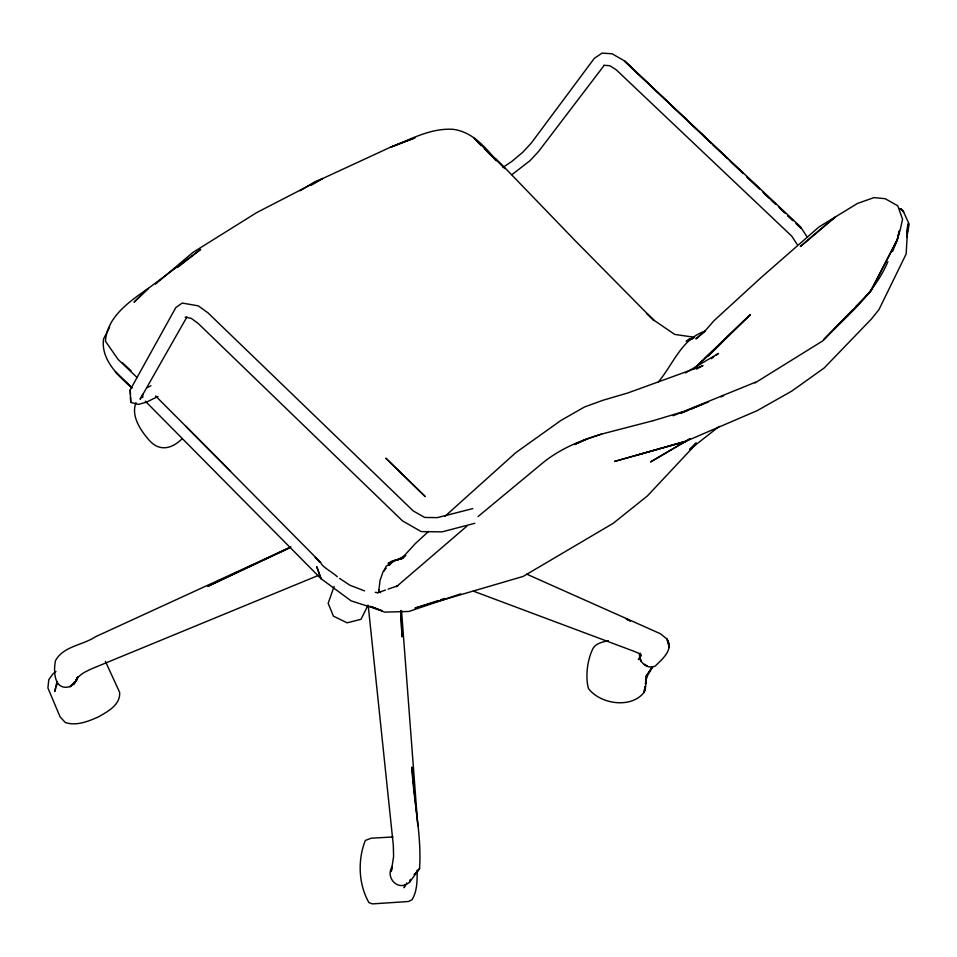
<?xml version="1.0" encoding="UTF-8"?>
<svg xmlns="http://www.w3.org/2000/svg" width="957" height="957" viewBox="0 0 957 957"><rect width="100%" height="100%" fill="white"/><g stroke="black" fill="none" stroke-linecap="round" stroke-linejoin="round"><path stroke-width="1.44" d="M906.722 233.412L907.882 223.926L906.135 254.024L878.969 309.59L871.516 318.896L824.18 367.99L791.654 391.174L757.19 410.637L685.643 441.368L650.533 461.956L690.117 438.665M644.994 686.839L644.097 692.342C631.165 708.946 600.326 704.292 588.399 688.466C585.217 676.061 587.407 659.696 592.957 648.547C595.996 643.152 602.874 641.98 608.413 640.676M645.437 684.088L646.621 676.802L645.473 683.872M645.018 686.695L644.097 692.342L645.245 689.877L646.549 677.197L652.542 667.125M639.79 655.258L639.982 654.169L639.575 655.928L640.795 661.024L643.738 664.17L647.123 666.108L644.456 664.29C646.956 667.472 651.813 667.615 655.246 666.084C662.1 659.098 673.943 650.03 667.017 639.037L660.39 633.725L526.709 574.152M73.928 684.614L74.467 681.659M906.805 236.977L909.15 224.153L903.229 211.198L899.532 208.459M56.942 681.551L54.764 691.492L55.817 687.772M404.751 884.962L404.117 887.725L406.809 882.976M410.362 879.399L409.704 881.983C398.782 892.331 384.977 878.012 392.059 866.719L391.257 871.564L393.602 856.539L393.303 845.187L368.361 606.917M56.164 686.528L57.109 684.339M185.586 426.068L320.368 562.142M334.101 586.45L328.155 603.317L333.455 616.164L347.104 622.816L361.004 619.311L368.086 605.051M337.295 576.784C333.945 573.111 320.727 566.137 320.762 562.381M892.534 251.524L897.259 239.956L899.281 230.96L897.223 239.848L869.757 292.555L822.721 340.907L754.977 382.932M383.924 571.281L386.006 566.4L392.119 562.214L405.84 555.419M410.72 879.591L409.704 881.983L419.537 868.717C421.893 834.863 413.412 800.877 411.857 767.107L417.826 825.759L401.545 610.829M135.99 402.718C130.822 415.84 140.296 429.872 148.562 439.538C158.695 451.728 171.267 449.395 181.926 438.952M319.782 562.226L315.224 557.464L319.889 561.998M887.881 261.68C874.471 293.464 847.256 315.738 823.642 339.747L852.46 310.068M318.274 575.456L92.662 668.381C86.537 671.168 79.287 674.135 76.082 680.403L77.326 678.082L74.467 683.214L75.663 681.348L70.04 686.612L74.467 683.214L77.78 676.97L76.656 680.427L70.04 686.612C54.011 691.169 53.341 671.204 55.458 660.713C63.306 646.071 82.828 645.305 95.544 636.728L289.253 547.811M76.082 680.403L78.079 676.611M130.391 394.308L130.2 389.87L175.789 307.616L182.213 303.046L198.314 305.869L207.944 312.819L413.221 510.918L424.693 517.45L437.361 517.629L472.806 508.598M186.962 316.899L140.117 399.26L142.701 394.392L142.76 397.562M640.783 655.796L638.415 659.481L639.635 658.428M652.315 666.957L645.855 676.683L652.351 667.029M658.44 381.855C673.154 364.402 681.671 338.634 705.357 331.098L695.966 338.898L706.242 329.615L713.958 320.727L760.659 277.961L818.989 226.929L857.472 203.458L873.98 197.597L885.237 198.721L897.762 205.815L902.559 219.249L900.262 229.572L897.223 239.848L870.99 290.988L855.558 306.886M603.891 65.746L538.444 151.637L529.975 160.716L511.947 174.653M109.66 327.127L103.523 339.017C100.856 359.593 117.759 375.276 131.922 387.872L115.39 371.914L131.899 387.86M708.312 356.04L750.085 314.781L693.394 369.27M389.391 565.24L392.119 562.214L389.176 565.192M696.337 443.725L647.434 495.905L613.27 523.264L523.168 576.425L414.967 608.114L437.636 600.733M689.877 449.419L696.074 443.103L689.877 449.419L719.15 426.415M386.233 568.183L383.29 571.173L380.037 580.432L378.84 590.589L380.491 592.73M694.926 368.134L702.39 360.909M704.519 358.839L714.113 349.544M695.296 367.811L750.085 314.781M428.533 531.434L415.362 543.564L401.198 559.032L404.787 556.591M445.005 516.266L515.919 452.565L560.958 420.434L584.488 406.988L603.03 400.241L627.852 392.956L703.012 365.658L696.445 369.067M70.088 686.552L75.675 681.647M467.052 526.015L396.461 586.653L397.741 585.78L388.123 589.141M155.441 284.145L192.812 252.492L256.763 212.562L322.832 178.469L390.875 147.007L414.931 137.928L390.743 147.151C410.936 139.16 431.356 127.64 453.702 129.386C472.399 132.126 485.151 146.816 496.288 160.776L484.266 148.538M55.913 671.443L52.91 673.955L48.783 679.673L47.922 687.975L60.064 716.829L65.291 722.511C76.416 726.243 88.14 721.411 98.344 716.925C107.591 711.625 120.749 704.795 119.601 692.258L105.414 661.371M478.057 516.553L542.954 462.745C560.06 448.833 580.72 440.28 601.714 434.047L652.83 420.781M177.595 267.47L200.683 249.358L148.407 288.308L134.124 302.125L148.335 288.392C129.877 301.192 107.112 316.588 105.437 341.182L118.13 359.461L137.102 377.56M711.338 358.708L713.707 356.961M716.087 355.203L718.468 353.456L685.427 372.919M503.035 167.331L511.72 161.506L522.797 152.235L531.231 143.131L594.309 58.353L602.037 53.114L612.133 53.783L624.993 61.2L727.954 158.886M300.008 190.754L315.104 181.686L322.832 178.469L311.276 185.18M689.423 439.131L685.643 441.368L614.573 461.43L685.643 441.368L635.962 455.484M147.139 387.693L150.931 385.743M157.953 396.473L146.242 402.251L138.382 404.392L130.738 402.383L130.2 389.87M290.916 546.878L207.813 586.342L289.552 547.954M586.474 439.227L574.547 444.538L586.198 439.335L601.738 434.035M680.726 413.197L687.521 410.374M690.236 409.249L702.474 404.177M681.193 413.089L708.527 401.916M720.812 396.892L723.552 395.779M673.142 415.733L755.504 382.202M692.605 338.646L686.193 341.398L688.896 339.197L693.957 337.929M692.509 338.311L689.315 339.436L692.856 338.347M402.873 557.883L395.923 560.323L398.758 559.498M377.501 592.862L385.468 590.062M460.772 593.842L408.926 611.463L384.606 612.121L370.012 606.152M440.471 599.812L444.718 598.436M682.748 411.821L653.188 420.685M474.78 523.3L442.026 531.865L421.283 531.614L402.526 520.907L198.147 323.406L191.244 318.37L185.168 317.114M393.028 836.968L371.196 838.2L365.347 840.449C357.547 859.769 358.468 884.531 368.959 902.618L372.405 903.887L405.983 901.685L408.795 901.386L412.036 899.7C417.336 891.015 417.252 880.165 417.096 870.284M603.676 65.255L609.848 65.71L616.117 69.705L791.774 236.176L797.372 244.729M375.288 592.335L377.991 592.646M694.626 337.307L674.721 334.412L653.751 320.105L646.896 313.549L654.05 320.547L575.683 241.2L505.786 168.719L474.241 138.346L481.251 145.488M473.32 591.127L633.402 651.071L637.948 652.925L641.346 655.712L640.03 653.033M364.605 590.912L349.999 585.277L339.568 578.387M372.536 607.025L381.819 610.698L351.171 600.888L321.038 578.698L145.308 401.186M122.305 362.619L131.061 370.766M710.848 142.844L624.371 60.985L800.411 226.725L807.481 237.444M713.001 144.89L727.057 158.192M729.222 160.238L743.278 173.54M746.52 176.614L759.487 188.888M762.729 191.962L769.213 198.099M771.378 200.145L775.696 204.236M778.95 207.31L784.345 212.418M731.196 161.96L743.122 173.277M747.453 177.392L759.38 188.696M763.71 192.812L775.637 204.128M779.967 208.231L785.386 213.375M230.47 471.059L155.572 395.947M400.744 610.494L402 636.848L400.863 611.702M130.523 397.239L130.738 402.383M419.537 868.717L414.309 874.65L419.537 868.717M829.157 221.785L800.411 246.451L835.485 217.036L829.157 221.785M391.903 561.304L388.111 563.446L395.397 560.12L391.903 561.304M402.634 558.17L396.999 559.833L402.646 558.194M630.328 620.89L626.285 619.071L630.292 620.866M379.462 592.227L378.912 590.385L379.462 592.227M792.994 220.612L787.587 215.492L792.982 220.577M800.566 227.766L796.236 223.675L800.566 227.766M425.195 496.539L385.958 458.319L425.195 496.539M504.901 168.492L495.164 158.575L504.901 168.492M903.599 212.035L901.207 209.057L903.599 212.035M321.073 578.698L316.719 566.64L321.038 578.698M668.668 643.858L667.017 639.037L669.182 647.458L668.668 643.858M640.795 661.024L639.563 655.653L640.795 661.024"/></g></svg>
